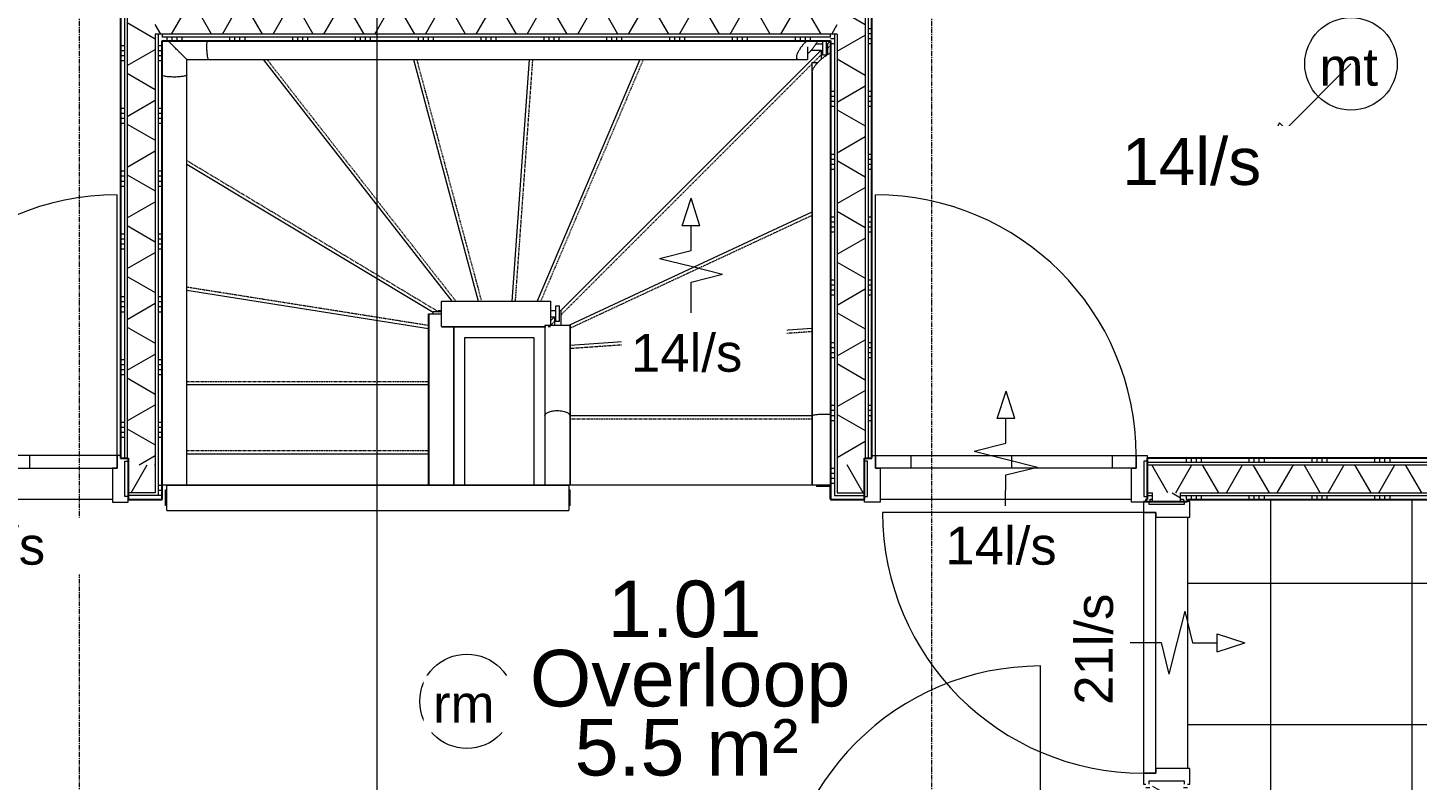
# Model space of a CAD drawing. Header units: millimetres. Extents: x -8546 to 211781, y -3000 to 31870.
# Drawn here: x 18883 to 23306, y 6257 to 8653 of the extents above; entities that cross this region are included whole.
import ezdxf

# ---------------------------------------------------------------- set-up
doc = ezdxf.new("R2010")
doc.units = ezdxf.units.MM
doc.linetypes.add('grid', pattern=[24, 15, -3, 3, -3])
doc.linetypes.add('Overhead', pattern=[3.96875, 2.38125, -1.5875])
for name, color, linetype, lineweight in [('A-ANNO-NOTE', 131, 'Continuous', 9), ('A-AREA-IDEN', 2, 'Continuous', 9), ('A-DOOR', 31, 'Continuous', 9), ('A-FLOR', 192, 'Continuous', 9), ('A-FLOR-HRAL', 11, 'Continuous', 9), ('A-FLOR-PATT', 8, 'Continuous', 9), ('A-WALL', 113, 'Continuous', 9), ('A-WALL-PATT', 111, 'Continuous', 25), ('G-ANNO-SYMB', 111, 'Continuous', 9), ('I-WALL', 2, 'Continuous', 9), ('S-GRID', 1, 'Continuous', 9), ('S-STRS', 31, 'Continuous', 9)]:
    doc.layers.add(name, color=color, linetype=linetype, lineweight=lineweight)
doc.styles.add('Arial_2', font='arial.ttf', dxfattribs={"height": 180})
doc.styles.add('Arial_3', font='arial.ttf', dxfattribs={"height": 120})
doc.styles.add('Arial_4', font='arial.ttf', dxfattribs={"height": 150})
doc.styles.add('Arial_5', font='arial.ttf', dxfattribs={"height": 1.2})
pattern_1 = [(90, (23171.73, 7150.87), (-200, 4e-13), []), (90, (23187.73, 7150.87), (-200, 4e-13), []), (90, (23203.73, 7150.87), (-200, 4e-13), []), (90, (23219.73, 7150.87), (-200, 4e-13), [])]
pattern_2 = [(360, (21438.73, 9050.82), (4e-13, 200), []), (360, (21438.73, 9034.82), (4e-13, 200), []), (360, (21438.73, 9018.82), (4e-13, 200), []), (360, (21438.73, 9002.82), (4e-13, 200), [])]
pattern_3 = [(360, (19178.73, 8196.9), (5e-13, 200), []), (360, (19178.73, 8180.9), (5e-13, 200), []), (360, (19178.73, 8164.9), (5e-13, 200), []), (360, (19178.73, 8148.9), (5e-13, 200), [])]
pattern_4 = [(360, (22442.73, 4633.88), (4e-13, 200), []), (360, (22442.73, 4617.88), (4e-13, 200), []), (360, (22442.73, 4601.88), (4e-13, 200), []), (360, (22442.73, 4585.88), (4e-13, 200), [])]

# ---------------------------------------------------------------- blocks, each defined once
blk = doc.blocks.new('32_EA_binnenkozijn_hardhout_deurzonderbovenlicht - 900x2730-1443314-1ste verdieping')
at = {"layer": 'A-DOOR'}
h = blk.add_hatch(dxfattribs=at)
h.set_pattern_fill('FP_78', color=256, style=0, pattern_type=2)
h.set_pattern_definition([(90, (1929.76, -7216.88), (-320, 2e-14), [])])
h.paths.add_polyline_path([(430, 34), (430, 74), (-400, 74), (-400, 34), (325.9, 34)])
blk.add_line((430, 74), (430, 904), dxfattribs=at)
at = {"layer": 'A-DOOR', "lineweight": 18}
for p, q in [((-400, 74), (-435, 74)), ((-435, 74), (-435, 66)), ((-435, 56), (-425, 56)), ((-425, 56), (-425, -56)), ((430, 74), (-400, 74)), ((-400, 74), (-400, 34)), ((-400, 34), (-400, 74)), ((430, 34), (430, 74)), ((441, 74), (430, 74)), ((430, 74), (430, 34)), ((455, -56), (455, 56)), ((455, 56), (465, 56)), ((-400, 34), (430, 34)), ((-385, 34), (-400, 34)), ((-385, -74), (-385, 34)), ((430, 34), (415, 34)), ((415, 34), (415, -74)), ((-425, -56), (-435, -56)), ((-435, -66), (-435, -74)), ((-435, -74), (-385, -74)), ((415, -74), (465, -74)), ((465, -56), (455, -56)), ((465, -74), (465, -66))]:
    blk.add_line(p, q, dxfattribs=at)
at = {"layer": 'A-DOOR'}
blk.add_arc((430, 74), 830, 90, 180, dxfattribs=at)
blk = doc.blocks.new('32_EA_binnenkozijn_hardhout_deurzonderbovenlicht - 900x2730-V7-1ste verdieping')
at = {"layer": 'A-DOOR'}
h = blk.add_hatch(dxfattribs=at)
h.set_pattern_fill('FP_80', color=256, style=0, pattern_type=2)
h.set_pattern_definition([(270, (1344.24, 7216.88), (320, 2e-14), [])])
h.paths.add_polyline_path([(430, -34), (-400, -34), (-400, -74), (430, -74)])
at = {"layer": 'A-DOOR', "lineweight": 18}
for p, q in [((-435, 72), (-435, 74)), ((-435, 74), (-385, 74)), ((-425, 56), (-435, 56)), ((-425, -56), (-425, 56)), ((-385, 74), (-385, -34)), ((415, -34), (415, 74)), ((415, 74), (465, 74)), ((455, 56), (455, -56)), ((465, 56), (455, 56)), ((465, 74), (465, 66)), ((-400, -34), (430, -34)), ((-400, -74), (-400, -34)), ((-400, -34), (-400, -74)), ((-385, -34), (-400, -34)), ((430, -34), (415, -34)), ((430, -34), (430, -74)), ((430, -74), (430, -34)), ((-435, -56), (-425, -56)), ((-435, -74), (-435, -66)), ((-400, -74), (-435, -74)), ((430, -74), (-400, -74)), ((441, -74), (430, -74)), ((455, -56), (465, -56))]:
    blk.add_line(p, q, dxfattribs=at)
at = {"layer": 'A-DOOR'}
blk.add_line((430, -74), (430, -904), dxfattribs=at)
blk.add_arc((430, -74), 830, 180, 270, dxfattribs=at)
blk = doc.blocks.new('32_EA_binnenkozijn_hardhout_deurzonderbovenlicht - 900x2730-V8-1ste verdieping')
at = {"layer": 'A-DOOR'}
blk.add_line((430, 74), (430, 904), dxfattribs=at)
at = {"layer": 'A-DOOR', "lineweight": 18}
for p, q in [((-400, 74), (-435, 74)), ((-435, 74), (-435, 66)), ((-435, 56), (-425, 56)), ((-425, 56), (-425, -56)), ((430, 74), (-400, 74)), ((-400, 74), (-400, 34)), ((-400, 34), (-400, 74)), ((430, 34), (430, 74)), ((465, 74), (430, 74)), ((430, 74), (430, 34)), ((455, -56), (455, 56)), ((455, 56), (465, 56)), ((465, 66), (465, 74)), ((-400, 34), (430, 34)), ((-385, 34), (-400, 34)), ((-385, -74), (-385, 34)), ((430, 34), (415, 34)), ((415, 34), (415, -74)), ((-425, -56), (-435, -56)), ((-435, -66), (-435, -74)), ((-435, -74), (-385, -74)), ((415, -74), (465, -74)), ((465, -56), (455, -56)), ((465, -74), (465, -66))]:
    blk.add_line(p, q, dxfattribs=at)
at = {"layer": 'A-DOOR'}
blk.add_arc((430, 74), 830, 90, 180, dxfattribs=at)
blk = doc.blocks.new('32_EA_binnenkozijn_hardhout_deurzonderbovenlicht - 900x2730-V9-1ste verdieping')
at = {"layer": 'A-DOOR'}
h = blk.add_hatch(dxfattribs=at)
h.set_pattern_fill('FP_81', color=256, style=0, pattern_type=2)
h.set_pattern_definition([(90, (-1010.24, -5716.88), (-320, 2e-14), [])])
h.paths.add_polyline_path([(430, 34), (430, 74), (-400, 74), (-400, 34), (-32.3, 34)])
blk.add_line((430, 74), (430, 904), dxfattribs=at)
at = {"layer": 'A-DOOR', "lineweight": 18}
for p, q in [((-400, 74), (-435, 74)), ((-435, 74), (-435, 66)), ((-435, 56), (-425, 56)), ((-425, 56), (-425, -56)), ((430, 74), (-400, 74)), ((-400, 74), (-400, 34)), ((-400, 34), (-400, 74)), ((430, 34), (430, 74)), ((465, 74), (430, 74)), ((430, 74), (430, 34)), ((455, -56), (455, 56)), ((455, 56), (465, 56)), ((465, 66), (465, 74)), ((-400, 34), (430, 34)), ((-385, 34), (-400, 34)), ((-385, -74), (-385, 34)), ((430, 34), (415, 34)), ((415, 34), (415, -74)), ((-425, -56), (-435, -56)), ((-435, -74), (-385, -74)), ((415, -74), (465, -74)), ((465, -56), (455, -56)), ((465, -74), (465, -66))]:
    blk.add_line(p, q, dxfattribs=at)
at = {"layer": 'A-DOOR'}
blk.add_arc((430, 74), 830, 90, 180, dxfattribs=at)
blk = doc.blocks.new('Railing - 50 x 12mm-3473092-1ste verdieping')
at = {"layer": 'A-FLOR-HRAL'}
for p in [(25, 0.6), (-0.6, -6)]:
    blk.add_line(p, (25, -6), dxfattribs=at)
blk = doc.blocks.new('Railing - 50 x 12mm-3473094-1ste verdieping')
at = {"layer": 'A-FLOR-HRAL'}
for p, q in [((-25, -6), (-25, 6)), ((-25, 6), (25, 6)), ((25, 6), (25, -6)), ((-25, -6), (25, -6))]:
    blk.add_line(p, q, dxfattribs=at)
blk = doc.blocks.new('Railing - Railing-654633-1ste verdieping')
at = {"layer": 'A-FLOR-HRAL'}
for p, q in [((-478.2, 7748.3), (-478.2, 7752.3)), ((-478.2, 7752.3), (-467.5, 7752.3)), ((-478.2, 7748.3), (-478.2, 7752.3)), ((-120.2, 7752.3), (-103.4, 7752.3)), ((-120.2, 7752.3), (-103.4, 7752.3)), ((-91.4, 7752.3), (-87.4, 7752.3)), ((-91.4, 7752.3), (-87.4, 7752.3)), ((-87.4, 7752.3), (-87.4, 7706.4)), ((-120.2, 7732.3), (-107.4, 7732.3)), ((-120.2, 7732.3), (-107.4, 7732.3)), ((-107.4, 7732.3), (-107.4, 7706.4))]:
    blk.add_line(p, q, dxfattribs=at)
for name, p, rotation in [('Railing - 50 x 12mm-3473092-1ste verdieping', (-468.2, 7742.3), 180), ('Railing - 50 x 12mm-3473094-1ste verdieping', (-97.4, 7742.3), 90)]:
    blk.add_blockref(name, p, dxfattribs=dict(rotation=rotation))
blk = doc.blocks.new('Railing - 50 x 12mm-673301-1ste verdieping')
at = {"layer": 'A-FLOR-HRAL'}
for p in [(-19.4, -6), (25, -2)]:
    blk.add_line(p, (25, -6), dxfattribs=at)
blk = doc.blocks.new('Railing - 50 x 12mm-3473102-1ste verdieping')
at = {"layer": 'A-FLOR-HRAL'}
for p, q in [((-19.4, 6), (25, 6)), ((25, 6), (25, -6)), ((-19.4, -6), (25, -6))]:
    blk.add_line(p, q, dxfattribs=at)
blk = doc.blocks.new('Railing - Railing-654637-1ste verdieping')
at = {"layer": 'A-FLOR-HRAL'}
for p, q in [((709.8, 8581.5), (741.8, 8581.5)), ((709.8, 8581.5), (741.8, 8581.5)), ((724.9, 8601.5), (745.8, 8601.5)), ((724.9, 8601.5), (745.8, 8601.5)), ((741.8, 8581.5), (741.8, 8552.8)), ((757.8, 8601.5), (761.8, 8601.5)), ((757.8, 8601.5), (761.8, 8601.5)), ((761.8, 8601.5), (761.8, 8567.8))]:
    blk.add_line(p, q, dxfattribs=at)
at = {"extrusion": (0, 0, -1), "zscale": -1, "rotation": 270}
blk.add_blockref('Railing - 50 x 12mm-3473102-1ste verdieping', (-751.8, 8591.5), dxfattribs=at)
at = {"extrusion": (0, 0, -1), "zscale": -1}
blk.add_blockref('Railing - 50 x 12mm-673301-1ste verdieping', (-751.8, 7198.9), dxfattribs=at)
blk = doc.blocks.new('Top Rail Type - Top Rail_Internal_-654649-1ste verdieping')
at = {"layer": 'A-FLOR-HRAL'}
for p, q in [((-507.5, 7741.7), (-507.5, 7196.9)), ((-120.3, 7781.7), (-467.5, 7781.7)), ((-467.5, 7701.7), (-137.5, 7701.7)), ((-427.5, 7196.9), (-427.5, 7701.1)), ((-138, 7706.4), (-138, 7416.9)), ((-137.1, 7701.7), (-135.4, 7701.7)), ((-128, 7701.7), (-120.3, 7701.7)), ((-58, 7416.9), (-58, 7706.4)), ((-138, 7416.9), (-138, 7196.9)), ((-58, 7196.9), (-58, 7416.9))]:
    blk.add_line(p, q, dxfattribs=at)
at = {"layer": 'A-FLOR-HRAL', "flags": 128}
blk.add_lwpolyline([(-58, 7196.9), (-59, 7196.9), (-61.2, 7196.9)], dxfattribs=at)
at = {"layer": 'A-FLOR-HRAL'}
for points, knots in [([(-507.5, 7741.7), (-507.5, 7741.7), (-506.9, 7741.7), (-503.9, 7741.7), (-499.1, 7741.7), (-491.6, 7741.7), (-483, 7741.7), (-474.3, 7741.7), (-469.8, 7741.7), (-467.5, 7741.7)], [0, 0, 0, 0, 0.142857, 0.285714, 0.428571, 0.571429, 0.785714, 0.892857, 1, 1, 1, 1]), ([(-467.5, 7772.9), (-467.5, 7773.9), (-467.5, 7775.6), (-467.5, 7777.8), (-467.5, 7779.5), (-467.5, 7781.2), (-467.5, 7781.7), (-467.5, 7781.7)], [0.5714286, 0.5714286, 0.5714286, 0.5714286, 0.6428571, 0.7142857, 0.7857143, 0.8571429, 1, 1, 1, 1]), ([(-467.5, 7741.7), (-467.5, 7744.7), (-467.5, 7750.6), (-467.5, 7759.2), (-467.5, 7765.5), (-467.5, 7770), (-467.5, 7772), (-467.5, 7772.9)], [0, 0, 0, 0, 0.1428571, 0.2857143, 0.4285714, 0.5, 0.5714286, 0.5714286, 0.5714286, 0.5714286]), ([(-467.5, 7701.7), (-467.5, 7701.7), (-467.5, 7702.2), (-467.5, 7703.8), (-467.5, 7705.5), (-467.5, 7707.7), (-467.5, 7711.2), (-467.5, 7716.5), (-467.5, 7724.2), (-467.5, 7732.7), (-467.5, 7738.6), (-467.5, 7741.7)], [0, 0, 0, 0, 0.142857, 0.214286, 0.285714, 0.357143, 0.428571, 0.571429, 0.714286, 0.857143, 1, 1, 1, 1]), ([(-120.3, 7781.7), (-120.3, 7781.7), (-120.3, 7781.2), (-120.3, 7779.5), (-120.3, 7777.8), (-120.3, 7775.6), (-120.3, 7772.1), (-120.3, 7766.8), (-120.3, 7759.2), (-120.3, 7750.6), (-120.3, 7744.7), (-120.3, 7741.7)], [0, 0, 0, 0, 0.142857, 0.214286, 0.285714, 0.357143, 0.428571, 0.571429, 0.714286, 0.857143, 1, 1, 1, 1]), ([(-120.3, 7741.7), (-120.3, 7738.6), (-120.3, 7732.7), (-120.3, 7724.2), (-120.3, 7717.8), (-120.3, 7713.3), (-120.3, 7710.3), (-120.3, 7708), (-120.3, 7706.7), (-120.3, 7706.2)], [0, 0, 0, 0, 0.1428571, 0.2857143, 0.4285714, 0.5, 0.5714286, 0.6428571, 0.6923506, 0.6923506, 0.6923506, 0.6923506]), ([(-138, 7706.4), (-138, 7706.4), (-137.3, 7706.4), (-134.3, 7706.4), (-129.5, 7706.4), (-122.1, 7706.4), (-113.4, 7706.4), (-104.7, 7706.4), (-100.2, 7706.4), (-98, 7706.4)], [0, 0, 0, 0, 0.142857, 0.285714, 0.428571, 0.571429, 0.785714, 0.892857, 1, 1, 1, 1]), ([(-98, 7706.4), (-94.9, 7706.4), (-89, 7706.4), (-80.5, 7706.4), (-72.8, 7706.4), (-67.8, 7706.4), (-64.7, 7706.4), (-62.9, 7706.4), (-61.4, 7706.4), (-60.2, 7706.4), (-59.2, 7706.4), (-58.3, 7706.4), (-58, 7706.4), (-58, 7706.4)], [0, 0, 0, 0, 0.142857, 0.285714, 0.428571, 0.571429, 0.625, 0.678571, 0.732143, 0.785714, 0.839286, 0.892857, 1, 1, 1, 1]), ([(-138, 7416.9), (-138, 7418.2), (-137.3, 7420.8), (-134.3, 7424.4), (-129.5, 7427.7), (-122.1, 7431), (-111.4, 7433.5), (-102.5, 7434.1), (-98, 7434.1)], [0, 0, 0, 0, 0.142857, 0.285714, 0.428571, 0.571429, 0.785714, 1, 1, 1, 1]), ([(-98, 7434.1), (-92, 7434.1), (-83, 7433.3), (-72.8, 7430.5), (-67, 7428), (-63.4, 7425.7), (-61.4, 7423.9), (-58.9, 7421.2), (-58, 7418.8), (-58, 7416.9)], [0, 0, 0, 0, 0.285714, 0.428571, 0.571429, 0.678571, 0.732143, 0.785714, 1, 1, 1, 1])]:
    blk.add_open_spline(points, degree=3, knots=knots, dxfattribs=at)
blk = doc.blocks.new('Top Rail Type - Top Rail_Internal_-V13-1ste verdieping')
at = {"layer": 'A-FLOR-HRAL'}
for p, q in [((-508.2, 7196.9), (-508.2, 7741.7)), ((-467.5, 7782.3), (-467.5, 7780.7)), ((-467.5, 7782.3), (-120.3, 7782.3)), ((-120.3, 7782.3), (-120.3, 7780.7)), ((-467.5, 7701.2), (-467.5, 7701.1)), ((-467.5, 7701.1), (-138.6, 7701.1)), ((-426.9, 7196.9), (-426.9, 7701.1)), ((-138.6, 7706.4), (-138.6, 7416.9)), ((-57.4, 7706.4), (-59, 7706.4)), ((-57.4, 7706.4), (-57.4, 7416.9)), ((-138.6, 7416.9), (-138.6, 7196.9)), ((-57.4, 7416.9), (-57.4, 7196.9)), ((-57.4, 7196.9), (-59, 7196.9))]:
    blk.add_line(p, q, dxfattribs=at)
blk = doc.blocks.new('Top Rail Type - Top Rail_Internal_-654664-1ste verdieping')
at = {"layer": 'A-FLOR-HRAL'}
for p, q in [((-1278, 8503.2), (-1278, 8552.1)), ((-1278, 8552.1), (-1208, 8552.1)), ((-1208, 8552.1), (668.7, 8552.1)), ((-1278, 7196.9), (-1278, 8503.2)), ((712.5, 8511.6), (712.5, 7416.9)), ((712.5, 7416.9), (712.5, 7196.9))]:
    blk.add_line(p, q, dxfattribs=at)
at = {"layer": 'A-FLOR-HRAL', "flags": 128}
for points in [[(752.5, 7196.9), (743.6, 7196.9), (735.1, 7196.9), (727.5, 7196.9), (721.2, 7196.9), (716.4, 7196.9), (713.5, 7196.9), (712.5, 7196.9)], [(771.3, 7196.9), (769.8, 7196.9), (761.4, 7196.9), (752.5, 7196.9)]]:
    blk.add_lwpolyline(points, dxfattribs=at)
at = {"layer": 'A-FLOR-HRAL'}
for points, knots in [([(-1318, 8592.1), (-1321, 8595.1), (-1327, 8601), (-1333.2, 8607.3), (-1336.4, 8610.5), (-1336.9, 8611)], [0, 0, 0, 0, 0.1428571, 0.2857143, 0.3127518, 0.3127518, 0.3127518, 0.3127518]), ([(-1278, 8552.1), (-1278, 8552.1), (-1278.7, 8552.8), (-1281.2, 8555.2), (-1284.1, 8558.1), (-1286.7, 8560.7), (-1289.7, 8563.7), (-1293, 8567.1), (-1296.7, 8570.8), (-1301.9, 8576), (-1309, 8583.1), (-1315, 8589), (-1318, 8592.1)], [0, 0, 0, 0, 0.142857, 0.285714, 0.357143, 0.428571, 0.5, 0.571429, 0.642857, 0.714286, 0.857143, 1, 1, 1, 1]), ([(-1213.8, 8592.1), (-1213.8, 8598.1), (-1213.6, 8604.6), (-1213.2, 8610.5), (-1213.1, 8611)], [0, 0, 0, 0, 0.2857143, 0.3127518, 0.3127518, 0.3127518, 0.3127518]), ([(-1208, 8552.1), (-1208.4, 8552.1), (-1209.3, 8552.8), (-1211, 8556.7), (-1212.5, 8565.3), (-1213.6, 8578.6), (-1213.8, 8587.6), (-1213.8, 8592.1)], [0, 0, 0, 0, 0.142857, 0.285714, 0.571429, 0.785714, 1, 1, 1, 1]), ([(678.2, 8592.1), (676, 8589), (671.9, 8583.1), (667.1, 8574.6), (663.9, 8566.9), (662.1, 8559.5), (662.9, 8554.7), (665.6, 8552.5), (667.6, 8552.1), (668.7, 8552.1)], [0, 0, 0, 0, 0.142857, 0.285714, 0.428571, 0.571429, 0.785714, 0.892857, 1, 1, 1, 1]), ([(694.6, 8610.9), (692.8, 8609.1), (690, 8606.2), (686.3, 8602.1), (682.6, 8597.7), (679.9, 8594.4), (678.2, 8592.1)], [0.6872482, 0.6872482, 0.6872482, 0.6872482, 0.7857143, 0.8392857, 0.8928571, 1, 1, 1, 1]), ([(698.4, 8569.6), (699.5, 8570.6), (702.6, 8573.6), (706.6, 8577.8), (710.5, 8582.1), (714.2, 8586.4), (716.8, 8589.8), (718.5, 8592.1)], [0.6205782, 0.6205782, 0.6205782, 0.6205782, 0.6785714, 0.7857143, 0.8392857, 0.8928571, 1, 1, 1, 1]), ([(718.5, 8592.1), (720.8, 8595.1), (724.8, 8601), (728.3, 8607.3), (729.9, 8610.5), (730.1, 8611)], [0, 0, 0, 0, 0.1428571, 0.2857143, 0.3127518, 0.3127518, 0.3127518, 0.3127518]), ([(712.5, 8511.6), (712.5, 8513.2), (713.1, 8516.6), (716.1, 8523.2), (720.9, 8530.6), (726.8, 8537.9), (733, 8544.6), (738.1, 8549.5), (742.5, 8553.4), (746.8, 8557.1), (750.2, 8559.7), (752.5, 8561.4)], [0, 0, 0, 0, 0.142857, 0.285714, 0.428571, 0.571429, 0.678571, 0.785714, 0.839286, 0.892857, 1, 1, 1, 1]), ([(752.5, 8561.4), (755.5, 8563.7), (761.4, 8567.7), (767.6, 8571.3), (770.8, 8572.8), (771.3, 8573)], [0, 0, 0, 0, 0.1428571, 0.2857143, 0.3127518, 0.3127518, 0.3127518, 0.3127518]), ([(-1318, 8496.1), (-1324, 8496.1), (-1336, 8496.6), (-1349.1, 8498.5), (-1354.9, 8500.3), (-1356.5, 8501.3), (-1356.8, 8501.5)], [0, 0, 0, 0, 0.2857143, 0.5714286, 0.7857143, 0.8453712, 0.8453712, 0.8453712, 0.8453712]), ([(-1278, 8503.2), (-1278, 8502.7), (-1278.7, 8501.6), (-1282.7, 8499.6), (-1291.3, 8497.7), (-1304.5, 8496.4), (-1313.5, 8496.1), (-1318, 8496.1)], [0, 0, 0, 0, 0.142857, 0.285714, 0.571429, 0.785714, 1, 1, 1, 1]), ([(712.5, 7416.9), (712.5, 7417.3), (713.1, 7418.3), (717.1, 7420), (725.7, 7421.7), (739, 7422.8), (748, 7423.1), (752.5, 7423.1)], [0, 0, 0, 0, 0.142857, 0.285714, 0.571429, 0.785714, 1, 1, 1, 1]), ([(752.5, 7423.1), (758.4, 7423.1), (765, 7422.8), (770.8, 7422.4), (771.3, 7422.3)], [0, 0, 0, 0, 0.2857143, 0.3127518, 0.3127518, 0.3127518, 0.3127518])]:
    blk.add_open_spline(points, degree=3, knots=knots, dxfattribs=at)
blk = doc.blocks.new('Top Rail Type - Top Rail_Internal_-V14-1ste verdieping')
at = {"layer": 'A-FLOR-HRAL'}
for p, q in [((698.4, 8592.1), (698.4, 8551.5)), ((-1277.4, 8551.5), (-1208, 8551.5)), ((-1277.4, 8503.2), (-1277.4, 8551.5)), ((-1208, 8551.5), (698.4, 8551.5)), ((730.1, 8541.3), (711.8, 8541.3)), ((711.8, 8541.3), (711.8, 7416.9)), ((-1277.4, 7196.9), (-1277.4, 8503.2)), ((711.8, 7416.9), (711.8, 7196.9))]:
    blk.add_line(p, q, dxfattribs=at)
blk = doc.blocks.new('Railing - 50 x 12mm-V15-1ste verdieping')
at = {"layer": 'A-FLOR-HRAL'}
for p, q in [((-25, 2), (-25, 6)), ((-25, 6), (25, 6)), ((25, 6), (25, 2))]:
    blk.add_line(p, q, dxfattribs=at)
blk = doc.blocks.new('Railing - 50 x 12mm-V16-1ste verdieping')
at = {"layer": 'A-FLOR-HRAL'}
for p, q in [((-25, -6), (-25, -2)), ((-25, -6), (25, -6)), ((25, -2), (25, -6))]:
    blk.add_line(p, q, dxfattribs=at)
blk = doc.blocks.new('Railing - Railing-673612-1ste verdieping')
at = {"rotation": 90}
for name, p in [('Railing - 50 x 12mm-V15-1ste verdieping', (-1339.4, 7156.9)), ('Railing - 50 x 12mm-V16-1ste verdieping', (-63.4, 7156.9))]:
    blk.add_blockref(name, p, dxfattribs=at)
blk = doc.blocks.new('Top Rail Type - Top Rail_Internal_-673749-1ste verdieping')
at = {"layer": 'A-FLOR-HRAL'}
for p, q in [((-61.4, 7196.3), (-1341.4, 7196.3)), ((-1341.4, 7116.3), (-61.4, 7116.3))]:
    blk.add_line(p, q, dxfattribs=at)
at = {"layer": 'A-FLOR-HRAL', "flags": 128}
for points in [[(-1341.4, 7116.3), (-1341.4, 7117.1), (-1341.4, 7119.7), (-1341.4, 7123.9), (-1341.4, 7129.5), (-1341.4, 7136.3), (-1341.4, 7143.9), (-1341.4, 7152.1), (-1341.4, 7160.4), (-1341.4, 7168.6), (-1341.4, 7176.3), (-1341.4, 7183), (-1341.4, 7188.6), (-1341.4, 7192.8), (-1341.4, 7195.4), (-1341.4, 7196.3)], [(-61.4, 7196.3), (-61.4, 7195.4), (-61.4, 7192.8), (-61.4, 7188.6), (-61.4, 7183), (-61.4, 7176.3), (-61.4, 7168.6), (-61.4, 7160.4), (-61.4, 7152.1), (-61.4, 7143.9), (-61.4, 7136.3), (-61.4, 7129.5), (-61.4, 7123.9), (-61.4, 7119.7), (-61.4, 7117.1), (-61.4, 7116.3)]]:
    blk.add_lwpolyline(points, dxfattribs=at)
blk = doc.blocks.new('Top Rail Type - Top Rail_Internal_-V17-1ste verdieping')
at = {"layer": 'A-FLOR-HRAL'}
for p, q in [((-1341.4, 7196.9), (-1341.4, 7195.4)), ((-1341.4, 7196.9), (-61.4, 7196.9)), ((-61.4, 7196.9), (-61.4, 7195.4)), ((-1341.4, 7115.7), (-61.4, 7115.7))]:
    blk.add_line(p, q, dxfattribs=at)
blk = doc.blocks.new('00_EA_SYM_ROOKMELDER - 00_EA_sym_rookmelder-2541788-1ste verdieping')
at = {"layer": 'A-ANNO-NOTE'}
blk.add_circle((0, 0), 1.5, dxfattribs=at)
at = {"layer": 'A-ANNO-NOTE', "insert": (-1.078, 0.516), "char_height": 1.2, "width": 2.48523, "attachment_point": 1, "style": 'Arial_5', "bg_fill": 3, "box_fill_scale": 1.25, "bg_fill_color": 256, "bg_fill_true_color": 13158600, "bg_fill_transparency": 0}
blk.add_mtext('rm', dxfattribs=at)
blk = doc.blocks.new('61_EA_VENT_TOEVOER - LICHTPUNT-1509928-1ste verdieping')
at = {"layer": 'A-ANNO-NOTE'}
for p, q in [((-2.078, -2.078), (0, 0)), ((-2.278, -1.877), (-2.697, -2.698)), ((-2.278, -1.877), (-1.876, -2.28)), ((-1.876, -2.28), (-2.697, -2.698))]:
    blk.add_line(p, q, dxfattribs=at)
blk.add_circle((0, 0), 1.472, dxfattribs=at)
at = {"layer": 'A-ANNO-NOTE', "insert": (-1.003, 0.505), "char_height": 1.2, "width": 2.40506, "attachment_point": 1, "style": 'Arial_5'}
blk.add_mtext('mt', dxfattribs=at)
blk = doc.blocks.new('61_EA_VENT_DEURDOORVOER1 - WCD 2-1511445-1ste verdieping')
at = {"layer": 'A-ANNO-NOTE'}
for p, q in [((0, 1.308), (0, 0.324)), ((0, 0.324), (-1.007, 0.073)), ((0, -0.178), (-1.007, 0.073)), ((1.007, -0.429), (0, -0.178)), ((1.007, -0.429), (0, -0.68)), ((0, -0.68), (0, -1.467)), ((-0.285, -1.467), (0, -2.343)), ((-0.285, -1.467), (0.285, -1.467)), ((0.285, -1.467), (0, -2.343))]:
    blk.add_line(p, q, dxfattribs=at)

msp = doc.modelspace()

# ---------------------------------------------------------------- hatches: boundary and pattern name
at = {"layer": 'A-FLOR-PATT'}
h = msp.add_hatch(dxfattribs=at)
h.set_pattern_fill('FP_115', color=256, style=0, pattern_type=2)
h.set_pattern_definition([(270, (23739.73, 4633.88), (450, 3e-14), []), (0, (23739.73, 4633.88), (0, 450), [])])
h.paths.add_polyline_path([(22969.7, 2116.9), (24169.7, 2116.9), (24169.7, 2226.9), (23294.7, 2226.9), (23220.7, 2233), (23148.6, 2251.3), (23080.6, 2281.1), (23018.3, 2321.8), (22969.7, 2366.5), (22969.7, 2226.9)])
h.paths.add_polyline_path([(22799.7, 2709.7), (22846.3, 2709.7), (22846.3, 2714), (22858.5, 2787.3), (22882.6, 2857.6), (22918, 2923), (22963.7, 2981.7), (23018.3, 3032), (23080.6, 3072.6), (23148.6, 3102.5), (23225.3, 3121.1), (23294.7, 3126.9), (24194.7, 3126.9), (24268.8, 3120.7), (24344.2, 3101), (24408.9, 3072.6), (24471.1, 3032), (24525.8, 2981.7), (24571.5, 2923), (24606.8, 2857.6), (24632.1, 2780.4), (24643.2, 2709.7), (24904.7, 2709.7), (24904.7, 4119.9), (24902.1, 4119.4), (24902.1, 4116.9), (24886.5, 4116.9), (24886.5, 4119.4), (24881.8, 4119.4), (24881.8, 4659.4), (24904.7, 4659.4), (24904.7, 7150.9), (24494.7, 7150.9), (24494.7, 7117.9), (24478.8, 7117.9), (24479.7, 7083.1), (24486.2, 7082.2), (24487, 7083.1), (24543.7, 7082.3), (24543.7, 7035.1), (24487, 7035.9), (24486.2, 7035.1), (24396.1, 7035.1), (24396.2, 6805.7), (24508.6, 6805.7), (24511.6, 6802.7), (24511.6, 6555), (24508.6, 6552), (24260.9, 6552), (24257.9, 6555), (24257.9, 6802.7), (24260.9, 6805.7), (24373.3, 6805.7), (24373.2, 7035.1), (24283.2, 7035.9), (24282.5, 7035.7), (24235.7, 7035.1), (24235.7, 7035.3), (24225.8, 7036.6), (24225.8, 7082.9), (24282.5, 7082.1), (24283.2, 7083.1), (24289.7, 7083.1), (24289.7, 7117.9), (24274.7, 7117.9), (24274.7, 7150.9), (23904.7, 7150.9), (23904.7, 5716.9), (23804.7, 5716.9), (23804.7, 7150.9), (22574.7, 7150.9), (22574.7, 7144.9), (22582.7, 7144.9), (22582.7, 7094.9), (22574.7, 7094.9), (22574.7, 6294.9), (22582.7, 6294.9), (22582.7, 6244.9), (22574.7, 6244.9), (22574.7, 5116.9), (22643.5, 5116.9), (22643.5, 5191), (23055.9, 5190.2), (23055.9, 5116.9), (23094.7, 5116.9), (23094.7, 3596.9), (23055.9, 3596.9), (23055.1, 3522.8), (22643.5, 3522.8), (22643.5, 3596.9), (22574.7, 3596.9), (22574.7, 2709.7), (22792.8, 2709.7)])
h.paths.add_polyline_path([(22792.8, 3546.9), (23032, 3546.9), (23032, 3596.9), (22667.4, 3596.9), (22667.4, 3546.9)])
h.paths.add_polyline_path([(22667.4, 5116.9), (23032, 5116.9), (23032, 5166.8), (22667.4, 5166.8), (22667.4, 5118.5)])
h.paths.add_polyline_path([(24344.7, 7092.2), (24345.4, 7092.9), (24345.4, 7096.9), (24369.1, 7096.9), (24369.1, 7127.1), (24349.7, 7127.3), (24349.7, 7150.9), (24344.7, 7150.9), (24344.7, 7117.9), (24328.8, 7117.9), (24329.7, 7092.2)])
h.paths.add_polyline_path([(24439.7, 7096.9), (24440.7, 7117.9), (24424.7, 7117.9), (24424.7, 7150.9), (24419.7, 7150.9), (24419.3, 7127.1), (24400.4, 7127.1), (24400.4, 7096.9), (24419.3, 7097.5), (24415.5, 7109.1), (24416.5, 7112.9), (24419.7, 7115.8), (24423, 7116.6), (24426.8, 7115.6), (24429.5, 7112.9), (24436.2, 7096.9), (24439.3, 7096.9)])
at = {"layer": 'A-WALL-PATT', "lineweight": 9}
h = msp.add_hatch(dxfattribs=at)
h.set_pattern_fill('FP_62', color=256, angle=90, style=0, pattern_type=2)
h.set_pattern_definition(pattern_2)
h.paths.add_polyline_path([(21438.7, 7163.4), (21451.2, 7163.4), (21451.2, 8632.4), (21438.7, 8632.4), (21438.7, 7199)])
h.paths.add_polyline_path([(21438.7, 8721.4), (21451.2, 8721.4), (21451.2, 10226), (21438.7, 10226), (21438.7, 8730.4)])
h = msp.add_hatch(dxfattribs=at)
h.set_pattern_fill('FP_63', color=256, angle=60, style=0, pattern_type=2)
h.set_pattern_definition([(330, (21438.73, 9050.82), (70, 121.244), []), (30, (21438.73, 9050.82), (-70, 121.244), [])])
h.paths.add_polyline_path([(21546.7, 7261.4), (21546.7, 7282.9), (21549.2, 7282.9), (21549.2, 10226), (21460.2, 10226), (21460.2, 7261.4), (21502, 7261.4)])
h = msp.add_hatch(dxfattribs=at)
h.set_pattern_fill('FP_62', color=256, angle=90, style=0, pattern_type=2)
h.set_pattern_definition(pattern_2)
h.paths.add_polyline_path([(21570.7, 7282.9), (21570.7, 10226), (21558.2, 10226), (21558.2, 7282.9)])
h = msp.add_hatch(dxfattribs=at)
h.set_pattern_fill('FP_70', color=256, angle=90, style=0, pattern_type=2)
h.set_pattern_definition(pattern_3)
h.paths.add_polyline_path([(19178.7, 7282.9), (19191.2, 7282.9), (19191.2, 9110.9), (19178.7, 9110.9), (19178.7, 7342.5)])
h = msp.add_hatch(dxfattribs=at)
h.set_pattern_fill('FP_71', color=256, angle=60, style=0, pattern_type=2)
h.set_pattern_definition([(330, (19178.73, 8196.9), (70, 121.244), []), (30, (19178.73, 8196.9), (-70, 121.244), [])])
h.paths.add_polyline_path([(19289.2, 7261.4), (19289.2, 9110.9), (19200.2, 9110.9), (19200.2, 7282.9), (19202.7, 7282.9), (19202.7, 7261.4), (19207.1, 7261.4)])
h = msp.add_hatch(dxfattribs=at)
h.set_pattern_fill('FP_70', color=256, angle=90, style=0, pattern_type=2)
h.set_pattern_definition(pattern_3)
h.paths.add_polyline_path([(19298.2, 7163.4), (19310.7, 7163.4), (19310.7, 8632.4), (19298.2, 8632.4), (19298.2, 7172.4)])
h.paths.add_polyline_path([(19310.7, 8721.4), (19310.7, 9110.9), (19298.2, 9110.9), (19298.2, 8721.4)])
h = msp.add_hatch(dxfattribs=at)
h.set_pattern_fill('FP_73', color=256, angle=-300, style=0, pattern_type=2)
h.set_pattern_definition([(240, (20374.73, 8742.87), (121.244, -70), []), (300, (20374.73, 8742.87), (121.244, 70), [])])
h.paths.add_polyline_path([(21286.8, 8632.4), (21460.2, 8632.4), (21460.2, 8721.4), (19289.2, 8721.4), (19289.2, 8632.4), (21215.1, 8632.4)])
h = msp.add_hatch(dxfattribs=at)
h.set_pattern_fill('FP_72', color=256, angle=-270, style=0, pattern_type=2)
h.set_pattern_definition([(270, (20374.73, 8742.88), (200, -3e-13), []), (270, (20358.73, 8742.88), (200, -3e-13), []), (270, (20342.73, 8742.88), (200, -3e-13), []), (270, (20326.73, 8742.88), (200, -3e-13), [])])
h.paths.add_polyline_path([(21358.5, 8610.9), (21438.7, 8610.9), (21438.7, 8623.4), (19310.7, 8623.4), (19310.7, 8610.9), (21286.8, 8610.9)])
h = msp.add_hatch(dxfattribs=at)
h.set_pattern_fill('FP_69', color=256, angle=-300, style=0, pattern_type=2)
h.set_pattern_definition([(240, (18790.73, 7282.87), (121.244, -70), []), (300, (18790.73, 7282.87), (121.244, 70), [])])
h.paths.add_polyline_path([(19202.7, 7172.4), (19289.2, 7172.4), (19289.2, 7261.4), (19202.7, 7261.4), (19202.7, 7199)])
h.paths.add_polyline_path([(18302.7, 7172.4), (18302.7, 7261.4), (18249.2, 7261.4), (18249.2, 7172.4), (18270.7, 7172.4)])
h = msp.add_hatch(dxfattribs=at)
h.set_pattern_fill('FP_61', color=256, angle=60, style=0, pattern_type=2)
h.set_pattern_definition([(60, (23171.73, 7150.87), (-121.244, 70), []), (120, (23171.73, 7150.87), (-121.244, -70), [])])
h.paths.add_polyline_path([(25087.7, 7172.4), (25161.2, 7172.4), (25161.2, 7261.4), (22446.7, 7261.4), (22446.7, 7172.4), (24926.2, 7172.4)])
h.paths.add_polyline_path([(21546.7, 7172.4), (21546.7, 7261.4), (21460.2, 7261.4), (21460.2, 7172.4), (21502, 7172.4)])
h = msp.add_hatch(dxfattribs=at)
h.set_pattern_fill('FP_60', color=256, angle=90, style=0, pattern_type=2)
h.set_pattern_definition(pattern_1)
h.paths.add_polyline_path([(24904.7, 7270.4), (24904.7, 7282.9), (22446.7, 7282.9), (22446.7, 7270.4), (24514, 7270.4)])
h = msp.add_hatch(dxfattribs=at)
h.set_pattern_fill('FP_75', color=256, angle=60, style=0, pattern_type=2)
h.set_pattern_definition([(330, (22442.73, 4633.88), (70, 121.2436), []), (30, (22442.73, 4633.88), (-70, 121.2436), [])])
h.paths.add_polyline_path([(22553.2, 2709.7), (22553.2, 6244.9), (22464.2, 6244.9), (22464.2, 2709.7)])
h.paths.add_polyline_path([(22506, 7144.9), (22553.2, 7144.9), (22553.2, 7172.4), (22464.2, 7172.4), (22464.2, 7144.9)])
h = msp.add_hatch(dxfattribs=at)
h.set_pattern_fill('FP_60', color=256, angle=90, style=0, pattern_type=2)
h.set_pattern_definition(pattern_1)
h.paths.add_polyline_path([(24904.7, 7150.9), (24904.7, 7163.4), (23904.7, 7163.4), (23904.7, 7150.9), (24514, 7150.9)])
h.paths.add_polyline_path([(23804.7, 7150.9), (23804.7, 7163.4), (22553.2, 7163.4), (22553.2, 7150.9), (23366.6, 7150.9)])
h.paths.add_polyline_path([(22455.2, 7150.9), (22464.2, 7150.9), (22464.2, 7163.4), (22446.7, 7163.4), (22446.7, 7150.9)])
h.paths.add_polyline_path([(21546.7, 7150.9), (21546.7, 7163.4), (21438.7, 7163.4), (21438.7, 7150.9), (21502, 7150.9)])
h = msp.add_hatch(dxfattribs=at)
h.set_pattern_fill('FP_74', color=256, angle=90, style=0, pattern_type=2)
h.set_pattern_definition(pattern_4)
h.paths.add_polyline_path([(22455.2, 2709.7), (22455.2, 4305.7), (22442.7, 4305.7), (22442.7, 2709.7)])
h.paths.add_polyline_path([(22442.7, 4403.7), (22455.2, 4403.7), (22455.2, 4706.4), (22442.7, 4706.4), (22442.7, 4412.7)])
h.paths.add_polyline_path([(22442.7, 4795.4), (22455.2, 4795.4), (22455.2, 5672.4), (22442.7, 5672.4), (22442.7, 4804.4)])
h.paths.add_polyline_path([(22442.7, 5761.4), (22455.2, 5761.4), (22455.2, 6244.9), (22442.7, 6244.9), (22442.7, 5764.2)])
h.paths.add_polyline_path([(22455.2, 7144.9), (22455.2, 7150.9), (22442.7, 7150.9), (22442.7, 7144.9)])
h = msp.add_hatch(dxfattribs=at)
h.set_pattern_fill('FP_74', color=256, angle=90, style=0, pattern_type=2)
h.set_pattern_definition(pattern_4)
h.paths.add_polyline_path([(22574.7, 2709.7), (22574.7, 6244.9), (22562.2, 6244.9), (22562.2, 2709.7)])
h.paths.add_polyline_path([(22562.2, 7144.9), (22574.7, 7144.9), (22574.7, 7150.9), (22562.2, 7150.9)])

# ---------------------------------------------------------------- linework, layer by layer
at = {"layer": 'A-FLOR'}
for p, q in [((19326.1, 7196.9), (19310.7, 7196.9)), ((21379.3, 7196.9), (20610.1, 7196.9)), ((21437.7, 7152.7), (21437.7, 7192.9))]:
    msp.add_line(p, q, dxfattribs=at)
at = {"layer": 'A-WALL'}
for p, q in [((21549.2, 10226), (21549.2, 7282.9)), ((21558.2, 10226), (21558.2, 7282.9)), ((19191.2, 9110.9), (19191.2, 7282.9)), ((19200.2, 9110.9), (19200.2, 7282.9)), ((19289.2, 8632.4), (19289.2, 7172.4)), ((21460.2, 8632.4), (19289.2, 8632.4)), ((19298.2, 8632.4), (19298.2, 7163.4)), ((19310.7, 8632.4), (19310.7, 8623.4)), ((21438.7, 8623.4), (21438.7, 8632.4)), ((21451.2, 8632.4), (21451.2, 7163.4)), ((21460.2, 8632.4), (21460.2, 7172.4)), ((21438.7, 8623.4), (19310.7, 8623.4)), ((22446.7, 7270.4), (24904.7, 7270.4)), ((22446.7, 7261.4), (25161.2, 7261.4)), ((19289.2, 7172.4), (19202.7, 7172.4)), ((21460.2, 7172.4), (21546.7, 7172.4)), ((22446.7, 7172.4), (22464.2, 7172.4)), ((22464.2, 7144.9), (22464.2, 7172.4)), ((22553.2, 7172.4), (25161.2, 7172.4)), ((22553.2, 7144.9), (22553.2, 7172.4)), ((19298.2, 7163.4), (19202.7, 7163.4)), ((21451.2, 7163.4), (21546.7, 7163.4)), ((22446.7, 7163.4), (22464.2, 7163.4)), ((22464.2, 7150.9), (22455.2, 7150.9)), ((22455.2, 7150.9), (22455.2, 7144.9)), ((22553.2, 7163.4), (23804.7, 7163.4)), ((22562.2, 7150.9), (22553.2, 7150.9)), ((22562.2, 7150.9), (22562.2, 7144.9))]:
    msp.add_line(p, q, dxfattribs=at)
at = {"layer": 'G-ANNO-SYMB'}
msp.add_line((19994.7, 13257.3), (19994.7, -478.4), dxfattribs=at)
at = {"layer": 'I-WALL', "lineweight": 25}
for p, q in [((21570.7, 7282.9), (21570.7, 10226)), ((19178.7, 9110.9), (19178.7, 7282.9)), ((19310.7, 7150.9), (19310.7, 8610.9)), ((19310.7, 8610.9), (21438.7, 8610.9)), ((21438.7, 8610.9), (21438.7, 7150.9)), ((19178.7, 7282.9), (19202.7, 7282.9)), ((19202.7, 7282.9), (19202.7, 7150.9)), ((21546.7, 7150.9), (21546.7, 7282.9)), ((21546.7, 7282.9), (21570.7, 7282.9)), ((24904.7, 7282.9), (22446.7, 7282.9)), ((22446.7, 7282.9), (22446.7, 7150.9)), ((19202.7, 7150.9), (19310.7, 7150.9)), ((21438.7, 7150.9), (21546.7, 7150.9)), ((22446.7, 7150.9), (22442.7, 7150.9)), ((22442.7, 7150.9), (22442.7, 7144.9)), ((22442.7, 7144.9), (22574.7, 7144.9)), ((22574.7, 7150.9), (23804.7, 7150.9)), ((22574.7, 7144.9), (22574.7, 7150.9))]:
    msp.add_line(p, q, dxfattribs=at)
at = {"layer": 'I-WALL'}
for p, q in [((19152.7, 7150.9), (18352.7, 7150.9)), ((22396.7, 7150.9), (21596.7, 7150.9)), ((22574.7, 7094.9), (22574.7, 6294.9))]:
    msp.add_line(p, q, dxfattribs=at)
at = {"layer": 'S-GRID', "linetype": 'grid'}
for p, q in [((19048.2, -988.7), (19048.2, 13256.3)), ((21761.2, -988.7), (21761.2, 13256.3))]:
    msp.add_line(p, q, dxfattribs=at)
at = {"layer": 'S-STRS'}
for p, q in [((21409.3, 8581.5), (20580.1, 7752.3)), ((21438.7, 8610.9), (21430.3, 8602.4)), ((19632.7, 8551.5), (20233.6, 7782.3)), ((20111.1, 8551.5), (20317.2, 7782.3)), ((20480, 8551.5), (20424.7, 7782.3)), ((20831.7, 8551.5), (20505.2, 7782.3)), ((19390.1, 8218.4), (20174.3, 7747.2)), ((21379.3, 8066.1), (20608, 7706.4)), ((19390.1, 7817.6), (20159.3, 7695.8)), ((20560.1, 7732.3), (20547.2, 7719.4)), ((20274.7, 7666.9), (20494.7, 7666.9)), ((20274.7, 7196.9), (20274.7, 7666.9)), ((20494.7, 7666.9), (20494.7, 7196.9)), ((21379.3, 7695.2), (20610.1, 7641.4)), ((19390.1, 7516.9), (20159.3, 7516.9)), ((21379.3, 7416.9), (20610.1, 7416.9)), ((19390.1, 7296.9), (20159.3, 7296.9))]:
    msp.add_line(p, q, dxfattribs=at)
at = {"layer": 'S-STRS', "linetype": 'Overhead'}
for p, q in [((21438.7, 8596.7), (21430.3, 8588.3)), ((19645.4, 8551.5), (20246.3, 7782.3)), ((20121.5, 8551.5), (20327.6, 7782.3)), ((20490.1, 8551.5), (20434.7, 7782.3)), ((20842.5, 8551.5), (20516, 7782.3)), ((21379.3, 8537.3), (20580.1, 7738.1)), ((21409.3, 8567.3), (21383.3, 8541.3)), ((19390.1, 8230), (20191.9, 7748.3)), ((21379.3, 8055), (20610.1, 7696.3)), ((19390.1, 7827.8), (20159.3, 7705.9)), ((20560.1, 7718.1), (20548.4, 7706.4)), ((21379.3, 7685.2), (20610.1, 7631.4)), ((19390.1, 7526.9), (20159.3, 7526.9)), ((21379.3, 7406.9), (20610.1, 7406.9)), ((19390.1, 7306.9), (20159.3, 7306.9))]:
    msp.add_line(p, q, dxfattribs=at)

# ---------------------------------------------------------------- block references
at = {"layer": 'A-ANNO-NOTE', "xscale": 100, "yscale": 100, "zscale": 100}
for name, p in [('61_EA_VENT_TOEVOER - LICHTPUNT-1509928-1ste verdieping', (23095.7, 8538)), ('00_EA_SYM_ROOKMELDER - 00_EA_sym_rookmelder-2541788-1ste verdieping', (20281.2, 6508.6))]:
    msp.add_blockref(name, p, dxfattribs=at)
for p, rotation in [((20994.7, 7875.7), 180), ((21996.7, 7261.9), 179.730512216981), ((22523.3, 6695.4), 89.7305122169815)]:
    msp.add_blockref('61_EA_VENT_DEURDOORVOER1 - WCD 2-1511445-1ste verdieping', p, dxfattribs=dict(at, rotation=rotation))
at = {"layer": 'A-DOOR'}
for name, p in [('32_EA_binnenkozijn_hardhout_deurzonderbovenlicht - 900x2730-1443314-1ste verdieping', (18737.7, 7216.9)), ('32_EA_binnenkozijn_hardhout_deurzonderbovenlicht - 900x2730-V9-1ste verdieping', (21677.7, 5716.9))]:
    msp.add_blockref(name, p, dxfattribs=at)
for name, p, rotation in [('32_EA_binnenkozijn_hardhout_deurzonderbovenlicht - 900x2730-V7-1ste verdieping', (22011.7, 7216.9), 180), ('32_EA_binnenkozijn_hardhout_deurzonderbovenlicht - 900x2730-V8-1ste verdieping', (22508.7, 6679.9), 89.99999999999991)]:
    msp.add_blockref(name, p, dxfattribs=dict(at, rotation=rotation))
at = {"layer": 'A-FLOR-HRAL'}
for name in ['Top Rail Type - Top Rail_Internal_-654664-1ste verdieping', 'Top Rail Type - Top Rail_Internal_-V14-1ste verdieping', 'Railing - Railing-654637-1ste verdieping', 'Top Rail Type - Top Rail_Internal_-V13-1ste verdieping', 'Top Rail Type - Top Rail_Internal_-654649-1ste verdieping', 'Railing - Railing-654633-1ste verdieping', 'Railing - Railing-673612-1ste verdieping', 'Top Rail Type - Top Rail_Internal_-V17-1ste verdieping', 'Top Rail Type - Top Rail_Internal_-673749-1ste verdieping']:
    msp.add_blockref(name, (20667.5, 0), dxfattribs=at)

# ---------------------------------------------------------------- texts
at = {"layer": 'A-AREA-IDEN', "char_height": 180, "attachment_point": 1, "style": 'Arial_2'}
for s, insert, width in [('1.01', (20729.7, 6892.8), 585.232), ('Overloop', (20481.7, 6672.2), 1186.497), ('5.5 m²', (20624.2, 6452.2), 841.772)]:
    msp.add_mtext(s, dxfattribs=dict(at, insert=insert, width=width))

# ---------------------------------------------------------------- next in the draw order: texts
at = {"layer": 'A-ANNO-NOTE', "attachment_point": 1, "bg_fill": 3, "box_fill_scale": 1.25, "bg_fill_color": 256, "bg_fill_true_color": 13158600, "bg_fill_transparency": 0}
for insert, char_height, width, style in [((22367.2, 8302.5), 150, 545.147, 'Arial_4'), ((20803.9, 7677.9), 120, 464.979, 'Arial_3')]:
    msp.add_mtext('14l/s', dxfattribs=dict(at, insert=insert, char_height=char_height, width=width, style=style))
at = {"layer": 'A-ANNO-NOTE', "char_height": 120, "width": 464.979, "attachment_point": 1, "style": 'Arial_3', "bg_fill": 3, "box_fill_scale": 1.25, "bg_fill_color": 256, "bg_fill_true_color": 13158600, "bg_fill_transparency": 0}
for s, insert, rotation in [('14l/s', (18585, 7065), 359.7305), ('21l/s', (22216.5, 6497.7), 89.7305)]:
    msp.add_mtext(s, dxfattribs=dict(at, insert=insert, rotation=rotation))

# ---------------------------------------------------------------- next in the draw order: texts
at = {"layer": 'A-ANNO-NOTE', "insert": (21805, 7065), "char_height": 120, "width": 464.979, "attachment_point": 1, "rotation": 359.7305, "style": 'Arial_3', "bg_fill": 3, "box_fill_scale": 1.25, "bg_fill_color": 256, "bg_fill_true_color": 13158600, "bg_fill_transparency": 0}
msp.add_mtext('14l/s', dxfattribs=at)

doc.saveas('drawing.dxf')
